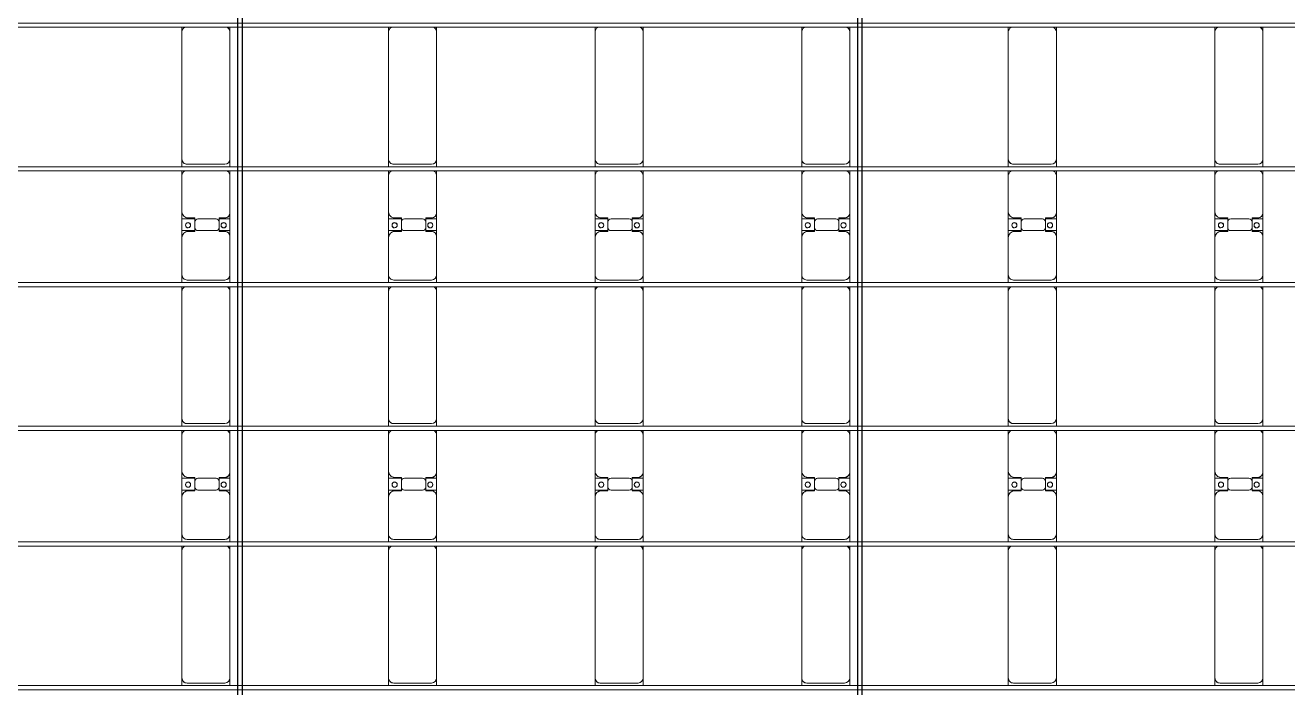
# Model space of a CAD drawing. Header units: millimetres. Extents: x -178706 to 107777, y -87310 to 933.
# Drawn here: x -60641 to -48419, y -64101 to -57691 of the extents above; entities that cross this region are included whole.
import ezdxf

# ---------------------------------------------------------------- set-up
doc = ezdxf.new("R2010")
doc.units = ezdxf.units.MM
doc.layers.add('A-GENM', color=13, linetype='Continuous', lineweight=9)
doc.layers.add('S-BEAM', color=12, linetype='Continuous', lineweight=9)

# ---------------------------------------------------------------- blocks, each defined once
blk = doc.blocks.new('Dai phao do pin - DẢI PHAO ĐỠ PIN-V56-BỐ TRÍ KHUNG KẾT CẤU BÈ PIN 04')
at = {"layer": 'A-GENM', "color": 7}
for p, q in [((11855, 242), (11930, 242)), ((11880, 192), (11880, -173)), ((13160, 242), (11930, 242)), ((13160, 242), (13205, 242)), ((13245, 242), (13320, 242)), ((13270, 192), (13270, -173)), ((13680, 242), (13320, 242)), ((13680, 242), (13862, 242)), ((13740, 118), (13740, 182)), ((13748, 242), (13930, 242)), ((13748, 118), (13748, 242)), ((13862, 242), (13862, 118)), ((13870, 182), (13870, 118)), ((14280, 242), (13930, 242)), ((14280, 242), (14325, 242)), ((14365, 242), (14440, 242)), ((14390, 192), (14390, -173)), ((15670, 242), (14440, 242)), ((15670, 242), (15715, 242)), ((15755, 242), (15830, 242)), ((15780, 192), (15780, -173)), ((16190, 242), (15830, 242)), ((16190, 242), (16372, 242)), ((16250, 118), (16250, 182)), ((16258, 242), (16440, 242)), ((16258, 118), (16258, 242)), ((16372, 242), (16372, 118)), ((16380, 182), (16380, 118)), ((16790, 242), (16440, 242)), ((16790, 242), (16835, 242)), ((16875, 242), (16950, 242)), ((16900, 192), (16900, -173)), ((18180, 242), (16950, 242)), ((18180, 242), (18225, 242)), ((13832, 118), (13740, 118)), ((13748, 88), (13748, -88)), ((13870, 118), (13778, 118)), ((13862, -88), (13862, 88)), ((16342, 118), (16250, 118)), ((16258, 88), (16258, -88)), ((16380, 118), (16288, 118)), ((16372, -88), (16372, 88)), ((13740, -173), (13740, -118)), ((13740, -118), (13832, -118)), ((13748, -223), (13748, -118)), ((13778, -118), (13870, -118)), ((13862, -118), (13862, -223)), ((13870, -118), (13870, -173)), ((16250, -173), (16250, -118)), ((16250, -118), (16342, -118)), ((16258, -223), (16258, -118)), ((16288, -118), (16380, -118)), ((16372, -118), (16372, -223)), ((16380, -118), (16380, -173)), ((11930, -223), (11855, -223)), ((11930, -223), (13160, -223)), ((13205, -223), (13160, -223)), ((13320, -223), (13245, -223)), ((13320, -223), (13690, -223)), ((13862, -223), (13690, -223)), ((13920, -223), (13748, -223)), ((13920, -223), (14280, -223)), ((14325, -223), (14280, -223)), ((14440, -223), (14365, -223)), ((14440, -223), (15670, -223)), ((15715, -223), (15670, -223)), ((15830, -223), (15755, -223)), ((15830, -223), (16200, -223)), ((16372, -223), (16200, -223)), ((16430, -223), (16258, -223)), ((16430, -223), (16790, -223)), ((16835, -223), (16790, -223)), ((16950, -223), (16875, -223)), ((16950, -223), (18180, -223)), ((18225, -223), (18180, -223))]:
    blk.add_line(p, q, dxfattribs=at)
for centre, radius, start, end in [((11930, 192), 50, 90, 180), ((11930, 192), 50, 105, 180), ((13160, 192), 50, 30, 90), ((13160, 192), 50, 30, 90), ((13320, 192), 50, 90, 180), ((13320, 192), 50, 135, 180), ((13680, 182), 60, 0, 90), ((13680, 182), 60, 0, 30), ((13799, 183), 25, 360, 180), ((13799, 183), 25, 180, 360), ((13801, 183), 25, 0, 180), ((13801, 183), 25, 180, 360), ((13930, 182), 60, 90, 180), ((13930, 182), 60, 150, 180), ((14280, 192), 50, 30, 90), ((14280, 192), 50, 30, 45), ((14440, 192), 50, 90, 180), ((14440, 192), 50, 105, 180), ((15670, 192), 50, 30, 90), ((15670, 192), 50, 30, 90), ((15830, 192), 50, 90, 180), ((15830, 192), 50, 135, 180), ((16190, 182), 60, 0, 90), ((16190, 182), 60, 0, 30), ((16309, 183), 25, 0, 180), ((16309, 183), 25, 180, 0), ((16311, 183), 25, 0, 180), ((16311, 183), 25, 180, 360), ((16440, 182), 60, 90, 180), ((16440, 182), 60, 150, 180), ((16790, 192), 50, 30, 90), ((16790, 192), 50, 30, 45), ((16950, 192), 50, 90, 180), ((16950, 192), 50, 105, 180), ((18180, 192), 50, 30, 90), ((18180, 192), 50, 30, 90), ((13778, 88), 30, 90, 180), ((13832, 88), 30, 360, 90), ((16288, 88), 30, 90, 180), ((16342, 88), 30, 360, 90), ((13778, -88), 30, 180, 270), ((13832, -88), 30, 270, 360), ((16288, -88), 30, 180, 270), ((16342, -88), 30, 270, 360), ((11930, -173), 50, 180, 270), ((11930, -173), 50, 180, 270), ((13160, -173), 50, 270, 330), ((13160, -173), 50, 285, 330), ((13320, -173), 50, 180, 270), ((13320, -173), 50, 180, 225), ((13690, -173), 50, 270, 360), ((13690, -173), 50, 315, 360), ((13799, -162), 25, 0, 180), ((13799, -162), 25, 180, 360), ((13801, -162), 25, 0, 180), ((13801, -162), 25, 180, 360), ((13920, -173), 50, 180, 270), ((13920, -173), 50, 180, 225), ((14280, -173), 50, 270, 330), ((14280, -173), 50, 315, 330), ((14440, -173), 50, 180, 270), ((14440, -173), 50, 180, 270), ((15670, -173), 50, 270, 330), ((15670, -173), 50, 285, 330), ((15830, -173), 50, 180, 270), ((15830, -173), 50, 180, 225), ((16200, -173), 50, 270, 360), ((16200, -173), 50, 315, 360), ((16309, -162), 25, 0, 180), ((16309, -162), 25, 180, 360), ((16311, -162), 25, 360, 180), ((16311, -162), 25, 180, 0), ((16430, -173), 50, 180, 270), ((16430, -173), 50, 180, 225), ((16790, -173), 50, 270, 330), ((16790, -173), 50, 315, 330), ((16950, -173), 50, 180, 270), ((16950, -173), 50, 180, 270), ((18180, -173), 50, 270, 330), ((18180, -173), 50, 285, 330)]:
    blk.add_arc(centre, radius, start, end, dxfattribs=at)
blk = doc.blocks.new('Dai phao do pin - DẢI PHAO ĐỠ PIN-V57-BỐ TRÍ KHUNG KẾT CẤU BÈ PIN 04')
at = {"layer": 'A-GENM', "color": 7}
for p, q in [((11855, 242), (11930, 242)), ((11880, 192), (11880, -173)), ((13160, 242), (11930, 242)), ((13160, 242), (13205, 242)), ((13245, 242), (13320, 242)), ((13270, 192), (13270, -173)), ((13680, 242), (13320, 242)), ((13680, 242), (13862, 242)), ((13740, 118), (13740, 182)), ((13748, 242), (13930, 242)), ((13748, 118), (13748, 242)), ((13862, 242), (13862, 118)), ((13870, 182), (13870, 118)), ((14280, 242), (13930, 242)), ((14280, 242), (14325, 242)), ((14365, 242), (14440, 242)), ((14390, 192), (14390, -173)), ((15670, 242), (14440, 242)), ((15670, 242), (15715, 242)), ((15755, 242), (15830, 242)), ((15780, 192), (15780, -173)), ((16190, 242), (15830, 242)), ((16190, 242), (16372, 242)), ((16250, 118), (16250, 182)), ((16258, 242), (16440, 242)), ((16258, 118), (16258, 242)), ((16372, 242), (16372, 118)), ((16380, 182), (16380, 118)), ((16790, 242), (16440, 242)), ((16790, 242), (16835, 242)), ((16875, 242), (16950, 242)), ((16900, 192), (16900, -173)), ((18180, 242), (16950, 242)), ((18180, 242), (18225, 242)), ((13832, 118), (13740, 118)), ((13748, 88), (13748, -88)), ((13870, 118), (13778, 118)), ((13862, -88), (13862, 88)), ((16342, 118), (16250, 118)), ((16258, 88), (16258, -88)), ((16380, 118), (16288, 118)), ((16372, -88), (16372, 88)), ((13740, -173), (13740, -118)), ((13740, -118), (13832, -118)), ((13748, -223), (13748, -118)), ((13778, -118), (13870, -118)), ((13862, -118), (13862, -223)), ((13870, -118), (13870, -173)), ((16250, -173), (16250, -118)), ((16250, -118), (16342, -118)), ((16258, -223), (16258, -118)), ((16288, -118), (16380, -118)), ((16372, -118), (16372, -223)), ((16380, -118), (16380, -173)), ((11930, -223), (11855, -223)), ((11930, -223), (13160, -223)), ((13205, -223), (13160, -223)), ((13320, -223), (13245, -223)), ((13320, -223), (13690, -223)), ((13862, -223), (13690, -223)), ((13920, -223), (13748, -223)), ((13920, -223), (14280, -223)), ((14325, -223), (14280, -223)), ((14440, -223), (14365, -223)), ((14440, -223), (15670, -223)), ((15715, -223), (15670, -223)), ((15830, -223), (15755, -223)), ((15830, -223), (16200, -223)), ((16372, -223), (16200, -223)), ((16430, -223), (16258, -223)), ((16430, -223), (16790, -223)), ((16835, -223), (16790, -223)), ((16950, -223), (16875, -223)), ((16950, -223), (18180, -223)), ((18225, -223), (18180, -223))]:
    blk.add_line(p, q, dxfattribs=at)
for centre, radius, start, end in [((11930, 192), 50, 90, 180), ((11930, 192), 50, 105, 180), ((13160, 192), 50, 30, 90), ((13160, 192), 50, 30, 90), ((13320, 192), 50, 90, 180), ((13320, 192), 50, 135, 180), ((13680, 182), 60, 0, 90), ((13680, 182), 60, 0, 30), ((13799, 183), 25, 360, 180), ((13799, 183), 25, 180, 360), ((13801, 183), 25, 0, 180), ((13801, 183), 25, 180, 360), ((13930, 182), 60, 90, 180), ((13930, 182), 60, 150, 180), ((14280, 192), 50, 30, 90), ((14280, 192), 50, 30, 45), ((14440, 192), 50, 90, 180), ((14440, 192), 50, 105, 180), ((15670, 192), 50, 30, 90), ((15670, 192), 50, 30, 90), ((15830, 192), 50, 90, 180), ((15830, 192), 50, 135, 180), ((16190, 182), 60, 0, 90), ((16190, 182), 60, 0, 30), ((16309, 183), 25, 0, 180), ((16309, 183), 25, 180, 0), ((16311, 183), 25, 0, 180), ((16311, 183), 25, 180, 360), ((16440, 182), 60, 90, 180), ((16440, 182), 60, 150, 180), ((16790, 192), 50, 30, 90), ((16790, 192), 50, 30, 45), ((16950, 192), 50, 90, 180), ((16950, 192), 50, 105, 180), ((18180, 192), 50, 30, 90), ((18180, 192), 50, 30, 90), ((13778, 88), 30, 90, 180), ((13832, 88), 30, 360, 90), ((16288, 88), 30, 90, 180), ((16342, 88), 30, 360, 90), ((13778, -88), 30, 180, 270), ((13832, -88), 30, 270, 360), ((16288, -88), 30, 180, 270), ((16342, -88), 30, 270, 360), ((11930, -173), 50, 180, 270), ((11930, -173), 50, 180, 270), ((13160, -173), 50, 270, 330), ((13160, -173), 50, 285, 330), ((13320, -173), 50, 180, 270), ((13320, -173), 50, 180, 225), ((13690, -173), 50, 270, 360), ((13690, -173), 50, 315, 360), ((13799, -162), 25, 0, 180), ((13799, -162), 25, 180, 360), ((13801, -162), 25, 0, 180), ((13801, -162), 25, 180, 360), ((13920, -173), 50, 180, 270), ((13920, -173), 50, 180, 225), ((14280, -173), 50, 270, 330), ((14280, -173), 50, 315, 330), ((14440, -173), 50, 180, 270), ((14440, -173), 50, 180, 270), ((15670, -173), 50, 270, 330), ((15670, -173), 50, 285, 330), ((15830, -173), 50, 180, 270), ((15830, -173), 50, 180, 225), ((16200, -173), 50, 270, 360), ((16200, -173), 50, 315, 360), ((16309, -162), 25, 0, 180), ((16309, -162), 25, 180, 360), ((16311, -162), 25, 360, 180), ((16311, -162), 25, 180, 0), ((16430, -173), 50, 180, 270), ((16430, -173), 50, 180, 225), ((16790, -173), 50, 270, 330), ((16790, -173), 50, 315, 330), ((16950, -173), 50, 180, 270), ((16950, -173), 50, 180, 270), ((18180, -173), 50, 270, 330), ((18180, -173), 50, 285, 330)]:
    blk.add_arc(centre, radius, start, end, dxfattribs=at)
blk = doc.blocks.new('Dai phao do pin - DẢI PHAO ĐỠ PIN-V58-BỐ TRÍ KHUNG KẾT CẤU BÈ PIN 04')
at = {"layer": 'A-GENM', "color": 7}
for p, q in [((11855, 242), (11930, 242)), ((11880, 192), (11880, -173)), ((13160, 242), (11930, 242)), ((13160, 242), (13205, 242)), ((13245, 242), (13320, 242)), ((13270, 192), (13270, -173)), ((13680, 242), (13320, 242)), ((13680, 242), (13862, 242)), ((13740, 118), (13740, 182)), ((13748, 242), (13930, 242)), ((13748, 118), (13748, 242)), ((13862, 242), (13862, 118)), ((13870, 182), (13870, 118)), ((14280, 242), (13930, 242)), ((14280, 242), (14325, 242)), ((14365, 242), (14440, 242)), ((14390, 192), (14390, -173)), ((15670, 242), (14440, 242)), ((15670, 242), (15715, 242)), ((15755, 242), (15830, 242)), ((15780, 192), (15780, -173)), ((16190, 242), (15830, 242)), ((16190, 242), (16372, 242)), ((16250, 118), (16250, 182)), ((16258, 242), (16440, 242)), ((16258, 118), (16258, 242)), ((16372, 242), (16372, 118)), ((16380, 182), (16380, 118)), ((16790, 242), (16440, 242)), ((16790, 242), (16835, 242)), ((16875, 242), (16950, 242)), ((16900, 192), (16900, -173)), ((18180, 242), (16950, 242)), ((18180, 242), (18225, 242)), ((13832, 118), (13740, 118)), ((13748, 88), (13748, -88)), ((13870, 118), (13778, 118)), ((13862, -88), (13862, 88)), ((16342, 118), (16250, 118)), ((16258, 88), (16258, -88)), ((16380, 118), (16288, 118)), ((16372, -88), (16372, 88)), ((13740, -173), (13740, -118)), ((13740, -118), (13832, -118)), ((13748, -223), (13748, -118)), ((13778, -118), (13870, -118)), ((13862, -118), (13862, -223)), ((13870, -118), (13870, -173)), ((16250, -173), (16250, -118)), ((16250, -118), (16342, -118)), ((16258, -223), (16258, -118)), ((16288, -118), (16380, -118)), ((16372, -118), (16372, -223)), ((16380, -118), (16380, -173)), ((11930, -223), (11855, -223)), ((11930, -223), (13160, -223)), ((13205, -223), (13160, -223)), ((13320, -223), (13245, -223)), ((13320, -223), (13690, -223)), ((13862, -223), (13690, -223)), ((13920, -223), (13748, -223)), ((13920, -223), (14280, -223)), ((14325, -223), (14280, -223)), ((14440, -223), (14365, -223)), ((14440, -223), (15670, -223)), ((15715, -223), (15670, -223)), ((15830, -223), (15755, -223)), ((15830, -223), (16200, -223)), ((16372, -223), (16200, -223)), ((16430, -223), (16258, -223)), ((16430, -223), (16790, -223)), ((16835, -223), (16790, -223)), ((16950, -223), (16875, -223)), ((16950, -223), (18180, -223)), ((18225, -223), (18180, -223))]:
    blk.add_line(p, q, dxfattribs=at)
for centre, radius, start, end in [((11930, 192), 50, 90, 180), ((11930, 192), 50, 105, 180), ((13160, 192), 50, 30, 90), ((13160, 192), 50, 30, 90), ((13320, 192), 50, 90, 180), ((13320, 192), 50, 135, 180), ((13680, 182), 60, 0, 90), ((13680, 182), 60, 0, 30), ((13799, 183), 25, 360, 180), ((13799, 183), 25, 180, 360), ((13801, 183), 25, 0, 180), ((13801, 183), 25, 180, 360), ((13930, 182), 60, 90, 180), ((13930, 182), 60, 150, 180), ((14280, 192), 50, 30, 90), ((14280, 192), 50, 30, 45), ((14440, 192), 50, 90, 180), ((14440, 192), 50, 105, 180), ((15670, 192), 50, 30, 90), ((15670, 192), 50, 30, 90), ((15830, 192), 50, 90, 180), ((15830, 192), 50, 135, 180), ((16190, 182), 60, 0, 90), ((16190, 182), 60, 0, 30), ((16309, 183), 25, 0, 180), ((16309, 183), 25, 180, 0), ((16311, 183), 25, 0, 180), ((16311, 183), 25, 180, 360), ((16440, 182), 60, 90, 180), ((16440, 182), 60, 150, 180), ((16790, 192), 50, 30, 90), ((16790, 192), 50, 30, 45), ((16950, 192), 50, 90, 180), ((16950, 192), 50, 105, 180), ((18180, 192), 50, 30, 90), ((18180, 192), 50, 30, 90), ((13778, 88), 30, 90, 180), ((13832, 88), 30, 360, 90), ((16288, 88), 30, 90, 180), ((16342, 88), 30, 360, 90), ((13778, -88), 30, 180, 270), ((13832, -88), 30, 270, 360), ((16288, -88), 30, 180, 270), ((16342, -88), 30, 270, 360), ((11930, -173), 50, 180, 270), ((11930, -173), 50, 180, 270), ((13160, -173), 50, 270, 330), ((13160, -173), 50, 285, 330), ((13320, -173), 50, 180, 270), ((13320, -173), 50, 180, 225), ((13690, -173), 50, 270, 360), ((13690, -173), 50, 315, 360), ((13799, -162), 25, 0, 180), ((13799, -162), 25, 180, 360), ((13801, -162), 25, 0, 180), ((13801, -162), 25, 180, 360), ((13920, -173), 50, 180, 270), ((13920, -173), 50, 180, 225), ((14280, -173), 50, 270, 330), ((14280, -173), 50, 315, 330), ((14440, -173), 50, 180, 270), ((14440, -173), 50, 180, 270), ((15670, -173), 50, 270, 330), ((15670, -173), 50, 285, 330), ((15830, -173), 50, 180, 270), ((15830, -173), 50, 180, 225), ((16200, -173), 50, 270, 360), ((16200, -173), 50, 315, 360), ((16309, -162), 25, 0, 180), ((16309, -162), 25, 180, 360), ((16311, -162), 25, 360, 180), ((16311, -162), 25, 180, 0), ((16430, -173), 50, 180, 270), ((16430, -173), 50, 180, 225), ((16790, -173), 50, 270, 330), ((16790, -173), 50, 315, 330), ((16950, -173), 50, 180, 270), ((16950, -173), 50, 180, 270), ((18180, -173), 50, 270, 330), ((18180, -173), 50, 285, 330)]:
    blk.add_arc(centre, radius, start, end, dxfattribs=at)
blk = doc.blocks.new('Dai phao do pin - DẢI PHAO ĐỠ PIN-V59-BỐ TRÍ KHUNG KẾT CẤU BÈ PIN 04')
at = {"layer": 'A-GENM', "color": 7}
for p, q in [((11855, 242), (11930, 242)), ((11880, 192), (11880, -173)), ((13160, 242), (11930, 242)), ((13160, 242), (13205, 242)), ((13245, 242), (13320, 242)), ((13270, 192), (13270, -173)), ((13680, 242), (13320, 242)), ((13680, 242), (13862, 242)), ((13740, 118), (13740, 182)), ((13748, 242), (13930, 242)), ((13748, 118), (13748, 242)), ((13862, 242), (13862, 118)), ((13870, 182), (13870, 118)), ((14280, 242), (13930, 242)), ((14280, 242), (14325, 242)), ((14365, 242), (14440, 242)), ((14390, 192), (14390, -173)), ((15670, 242), (14440, 242)), ((15670, 242), (15715, 242)), ((15755, 242), (15830, 242)), ((15780, 192), (15780, -173)), ((16190, 242), (15830, 242)), ((16190, 242), (16372, 242)), ((16250, 118), (16250, 182)), ((16258, 242), (16440, 242)), ((16258, 118), (16258, 242)), ((16372, 242), (16372, 118)), ((16380, 182), (16380, 118)), ((16790, 242), (16440, 242)), ((16790, 242), (16835, 242)), ((16875, 242), (16950, 242)), ((16900, 192), (16900, -173)), ((18180, 242), (16950, 242)), ((18180, 242), (18225, 242)), ((13832, 118), (13740, 118)), ((13748, 88), (13748, -88)), ((13870, 118), (13778, 118)), ((13862, -88), (13862, 88)), ((16342, 118), (16250, 118)), ((16258, 88), (16258, -88)), ((16380, 118), (16288, 118)), ((16372, -88), (16372, 88)), ((13740, -173), (13740, -118)), ((13740, -118), (13832, -118)), ((13748, -223), (13748, -118)), ((13778, -118), (13870, -118)), ((13862, -118), (13862, -223)), ((13870, -118), (13870, -173)), ((16250, -173), (16250, -118)), ((16250, -118), (16342, -118)), ((16258, -223), (16258, -118)), ((16288, -118), (16380, -118)), ((16372, -118), (16372, -223)), ((16380, -118), (16380, -173)), ((11930, -223), (11855, -223)), ((11930, -223), (13160, -223)), ((13205, -223), (13160, -223)), ((13320, -223), (13245, -223)), ((13320, -223), (13690, -223)), ((13862, -223), (13690, -223)), ((13920, -223), (13748, -223)), ((13920, -223), (14280, -223)), ((14325, -223), (14280, -223)), ((14440, -223), (14365, -223)), ((14440, -223), (15670, -223)), ((15715, -223), (15670, -223)), ((15830, -223), (15755, -223)), ((15830, -223), (16200, -223)), ((16372, -223), (16200, -223)), ((16430, -223), (16258, -223)), ((16430, -223), (16790, -223)), ((16835, -223), (16790, -223)), ((16950, -223), (16875, -223)), ((16950, -223), (18180, -223)), ((18225, -223), (18180, -223))]:
    blk.add_line(p, q, dxfattribs=at)
for centre, radius, start, end in [((11930, 192), 50, 90, 180), ((11930, 192), 50, 105, 180), ((13160, 192), 50, 30, 90), ((13160, 192), 50, 30, 90), ((13320, 192), 50, 90, 180), ((13320, 192), 50, 135, 180), ((13680, 182), 60, 0, 90), ((13680, 182), 60, 0, 30), ((13799, 183), 25, 360, 180), ((13799, 183), 25, 180, 360), ((13801, 183), 25, 0, 180), ((13801, 183), 25, 180, 360), ((13930, 182), 60, 90, 180), ((13930, 182), 60, 150, 180), ((14280, 192), 50, 30, 90), ((14280, 192), 50, 30, 45), ((14440, 192), 50, 90, 180), ((14440, 192), 50, 105, 180), ((15670, 192), 50, 30, 90), ((15670, 192), 50, 30, 90), ((15830, 192), 50, 90, 180), ((15830, 192), 50, 135, 180), ((16190, 182), 60, 0, 90), ((16190, 182), 60, 0, 30), ((16309, 183), 25, 0, 180), ((16309, 183), 25, 180, 0), ((16311, 183), 25, 0, 180), ((16311, 183), 25, 180, 360), ((16440, 182), 60, 90, 180), ((16440, 182), 60, 150, 180), ((16790, 192), 50, 30, 90), ((16790, 192), 50, 30, 45), ((16950, 192), 50, 90, 180), ((16950, 192), 50, 105, 180), ((18180, 192), 50, 30, 90), ((18180, 192), 50, 30, 90), ((13778, 88), 30, 90, 180), ((13832, 88), 30, 360, 90), ((16288, 88), 30, 90, 180), ((16342, 88), 30, 360, 90), ((13778, -88), 30, 180, 270), ((13832, -88), 30, 270, 360), ((16288, -88), 30, 180, 270), ((16342, -88), 30, 270, 360), ((11930, -173), 50, 180, 270), ((11930, -173), 50, 180, 270), ((13160, -173), 50, 270, 330), ((13160, -173), 50, 285, 330), ((13320, -173), 50, 180, 270), ((13320, -173), 50, 180, 225), ((13690, -173), 50, 270, 360), ((13690, -173), 50, 315, 360), ((13799, -162), 25, 0, 180), ((13799, -162), 25, 180, 360), ((13801, -162), 25, 0, 180), ((13801, -162), 25, 180, 360), ((13920, -173), 50, 180, 270), ((13920, -173), 50, 180, 225), ((14280, -173), 50, 270, 330), ((14280, -173), 50, 315, 330), ((14440, -173), 50, 180, 270), ((14440, -173), 50, 180, 270), ((15670, -173), 50, 270, 330), ((15670, -173), 50, 285, 330), ((15830, -173), 50, 180, 270), ((15830, -173), 50, 180, 225), ((16200, -173), 50, 270, 360), ((16200, -173), 50, 315, 360), ((16309, -162), 25, 0, 180), ((16309, -162), 25, 180, 360), ((16311, -162), 25, 360, 180), ((16311, -162), 25, 180, 0), ((16430, -173), 50, 180, 270), ((16430, -173), 50, 180, 225), ((16790, -173), 50, 270, 330), ((16790, -173), 50, 315, 330), ((16950, -173), 50, 180, 270), ((16950, -173), 50, 180, 270), ((18180, -173), 50, 270, 330), ((18180, -173), 50, 285, 330)]:
    blk.add_arc(centre, radius, start, end, dxfattribs=at)
blk = doc.blocks.new('Dầm C52 - Dầm C52-22346-BỐ TRÍ KHUNG KẾT CẤU BÈ PIN 04')
at = {"layer": 'S-BEAM', "color": 1}
for p, q in [((-87623, 20), (87623, 20)), ((87623, -20), (-87623, -20))]:
    blk.add_line(p, q, dxfattribs=at)
blk = doc.blocks.new('Dầm C52 - Hộp 40x60-15956-BỐ TRÍ KHUNG KẾT CẤU BÈ PIN 04')
at = {"layer": 'S-BEAM', "color": 3, "lineweight": 25}
for p, q in [((-37158, 20), (37158, 20)), ((37158, -20), (-37158, -20))]:
    blk.add_line(p, q, dxfattribs=at)
blk = doc.blocks.new('Dầm C52 - Hộp 40x60-15957-BỐ TRÍ KHUNG KẾT CẤU BÈ PIN 04')
at = {"layer": 'S-BEAM', "color": 3, "lineweight": 25}
for p, q in [((-37160, 20), (37160, 20)), ((37160, -20), (-37160, -20))]:
    blk.add_line(p, q, dxfattribs=at)
blk = doc.blocks.new('Dai phao do pin - DẢI PHAO ĐỠ PIN-V66-BỐ TRÍ KHUNG KẾT CẤU BÈ PIN 04')
at = {"layer": 'A-GENM', "color": 7}
for p, q in [((11855, 242), (11930, 242)), ((11880, 192), (11880, -173)), ((13160, 242), (11930, 242)), ((13160, 242), (13205, 242)), ((13245, 242), (13320, 242)), ((13270, 192), (13270, -173)), ((13680, 242), (13320, 242)), ((13680, 242), (13862, 242)), ((13740, 118), (13740, 182)), ((13748, 242), (13930, 242)), ((13748, 118), (13748, 242)), ((13862, 242), (13862, 118)), ((13870, 182), (13870, 118)), ((14280, 242), (13930, 242)), ((14280, 242), (14325, 242)), ((14365, 242), (14440, 242)), ((14390, 192), (14390, -173)), ((15670, 242), (14440, 242)), ((15670, 242), (15715, 242)), ((15755, 242), (15830, 242)), ((15780, 192), (15780, -173)), ((16190, 242), (15830, 242)), ((16190, 242), (16372, 242)), ((16250, 118), (16250, 182)), ((16258, 242), (16440, 242)), ((16258, 118), (16258, 242)), ((16372, 242), (16372, 118)), ((16380, 182), (16380, 118)), ((16790, 242), (16440, 242)), ((16790, 242), (16835, 242)), ((16875, 242), (16950, 242)), ((16900, 192), (16900, -173)), ((18180, 242), (16950, 242)), ((18180, 242), (18225, 242)), ((13832, 118), (13740, 118)), ((13748, 88), (13748, -88)), ((13870, 118), (13778, 118)), ((13862, -88), (13862, 88)), ((16342, 118), (16250, 118)), ((16258, 88), (16258, -88)), ((16380, 118), (16288, 118)), ((16372, -88), (16372, 88)), ((13740, -173), (13740, -118)), ((13740, -118), (13832, -118)), ((13748, -223), (13748, -118)), ((13778, -118), (13870, -118)), ((13862, -118), (13862, -223)), ((13870, -118), (13870, -173)), ((16250, -173), (16250, -118)), ((16250, -118), (16342, -118)), ((16258, -223), (16258, -118)), ((16288, -118), (16380, -118)), ((16372, -118), (16372, -223)), ((16380, -118), (16380, -173)), ((11930, -223), (11855, -223)), ((11930, -223), (13160, -223)), ((13205, -223), (13160, -223)), ((13320, -223), (13245, -223)), ((13320, -223), (13690, -223)), ((13862, -223), (13690, -223)), ((13920, -223), (13748, -223)), ((13920, -223), (14280, -223)), ((14325, -223), (14280, -223)), ((14440, -223), (14365, -223)), ((14440, -223), (15670, -223)), ((15715, -223), (15670, -223)), ((15830, -223), (15755, -223)), ((15830, -223), (16200, -223)), ((16372, -223), (16200, -223)), ((16430, -223), (16258, -223)), ((16430, -223), (16790, -223)), ((16835, -223), (16790, -223)), ((16950, -223), (16875, -223)), ((16950, -223), (18180, -223)), ((18225, -223), (18180, -223))]:
    blk.add_line(p, q, dxfattribs=at)
for centre, radius, start, end in [((11930, 192), 50, 90, 180), ((11930, 192), 50, 105, 180), ((13160, 192), 50, 30, 90), ((13160, 192), 50, 30, 90), ((13320, 192), 50, 90, 180), ((13320, 192), 50, 135, 180), ((13680, 182), 60, 0, 90), ((13680, 182), 60, 0, 30), ((13799, 183), 25, 360, 180), ((13799, 183), 25, 180, 360), ((13801, 183), 25, 0, 180), ((13801, 183), 25, 180, 360), ((13930, 182), 60, 90, 180), ((13930, 182), 60, 150, 180), ((14280, 192), 50, 30, 90), ((14280, 192), 50, 30, 45), ((14440, 192), 50, 90, 180), ((14440, 192), 50, 105, 180), ((15670, 192), 50, 30, 90), ((15670, 192), 50, 30, 90), ((15830, 192), 50, 90, 180), ((15830, 192), 50, 135, 180), ((16190, 182), 60, 0, 90), ((16190, 182), 60, 0, 30), ((16309, 183), 25, 0, 180), ((16309, 183), 25, 180, 0), ((16311, 183), 25, 0, 180), ((16311, 183), 25, 180, 360), ((16440, 182), 60, 90, 180), ((16440, 182), 60, 150, 180), ((16790, 192), 50, 30, 90), ((16790, 192), 50, 30, 45), ((16950, 192), 50, 90, 180), ((16950, 192), 50, 105, 180), ((18180, 192), 50, 30, 90), ((18180, 192), 50, 30, 90), ((13778, 88), 30, 90, 180), ((13832, 88), 30, 360, 90), ((16288, 88), 30, 90, 180), ((16342, 88), 30, 360, 90), ((13778, -88), 30, 180, 270), ((13832, -88), 30, 270, 360), ((16288, -88), 30, 180, 270), ((16342, -88), 30, 270, 360), ((11930, -173), 50, 180, 270), ((11930, -173), 50, 180, 270), ((13160, -173), 50, 270, 330), ((13160, -173), 50, 285, 330), ((13320, -173), 50, 180, 270), ((13320, -173), 50, 180, 225), ((13690, -173), 50, 270, 360), ((13690, -173), 50, 315, 360), ((13799, -162), 25, 0, 180), ((13799, -162), 25, 180, 360), ((13801, -162), 25, 0, 180), ((13801, -162), 25, 180, 360), ((13920, -173), 50, 180, 270), ((13920, -173), 50, 180, 225), ((14280, -173), 50, 270, 330), ((14280, -173), 50, 315, 330), ((14440, -173), 50, 180, 270), ((14440, -173), 50, 180, 270), ((15670, -173), 50, 270, 330), ((15670, -173), 50, 285, 330), ((15830, -173), 50, 180, 270), ((15830, -173), 50, 180, 225), ((16200, -173), 50, 270, 360), ((16200, -173), 50, 315, 360), ((16309, -162), 25, 0, 180), ((16309, -162), 25, 180, 360), ((16311, -162), 25, 360, 180), ((16311, -162), 25, 180, 0), ((16430, -173), 50, 180, 270), ((16430, -173), 50, 180, 225), ((16790, -173), 50, 270, 330), ((16790, -173), 50, 315, 330), ((16950, -173), 50, 180, 270), ((16950, -173), 50, 180, 270), ((18180, -173), 50, 270, 330), ((18180, -173), 50, 285, 330)]:
    blk.add_arc(centre, radius, start, end, dxfattribs=at)
blk = doc.blocks.new('Dai phao do pin - DẢI PHAO ĐỠ PIN-V67-BỐ TRÍ KHUNG KẾT CẤU BÈ PIN 04')
at = {"layer": 'A-GENM', "color": 7}
for p, q in [((11855, 242), (11930, 242)), ((11880, 192), (11880, -173)), ((13160, 242), (11930, 242)), ((13160, 242), (13205, 242)), ((13245, 242), (13320, 242)), ((13270, 192), (13270, -173)), ((13680, 242), (13320, 242)), ((13680, 242), (13862, 242)), ((13740, 118), (13740, 182)), ((13748, 242), (13930, 242)), ((13748, 118), (13748, 242)), ((13862, 242), (13862, 118)), ((13870, 182), (13870, 118)), ((14280, 242), (13930, 242)), ((14280, 242), (14325, 242)), ((14365, 242), (14440, 242)), ((14390, 192), (14390, -173)), ((15670, 242), (14440, 242)), ((15670, 242), (15715, 242)), ((15755, 242), (15830, 242)), ((15780, 192), (15780, -173)), ((16190, 242), (15830, 242)), ((16190, 242), (16372, 242)), ((16250, 118), (16250, 182)), ((16258, 242), (16440, 242)), ((16258, 118), (16258, 242)), ((16372, 242), (16372, 118)), ((16380, 182), (16380, 118)), ((16790, 242), (16440, 242)), ((16790, 242), (16835, 242)), ((16875, 242), (16950, 242)), ((16900, 192), (16900, -173)), ((18180, 242), (16950, 242)), ((18180, 242), (18225, 242)), ((13832, 118), (13740, 118)), ((13748, 88), (13748, -88)), ((13870, 118), (13778, 118)), ((13862, -88), (13862, 88)), ((16342, 118), (16250, 118)), ((16258, 88), (16258, -88)), ((16380, 118), (16288, 118)), ((16372, -88), (16372, 88)), ((13740, -173), (13740, -118)), ((13740, -118), (13832, -118)), ((13748, -223), (13748, -118)), ((13778, -118), (13870, -118)), ((13862, -118), (13862, -223)), ((13870, -118), (13870, -173)), ((16250, -173), (16250, -118)), ((16250, -118), (16342, -118)), ((16258, -223), (16258, -118)), ((16288, -118), (16380, -118)), ((16372, -118), (16372, -223)), ((16380, -118), (16380, -173)), ((11930, -223), (11855, -223)), ((11930, -223), (13160, -223)), ((13205, -223), (13160, -223)), ((13320, -223), (13245, -223)), ((13320, -223), (13690, -223)), ((13862, -223), (13690, -223)), ((13920, -223), (13748, -223)), ((13920, -223), (14280, -223)), ((14325, -223), (14280, -223)), ((14440, -223), (14365, -223)), ((14440, -223), (15670, -223)), ((15715, -223), (15670, -223)), ((15830, -223), (15755, -223)), ((15830, -223), (16200, -223)), ((16372, -223), (16200, -223)), ((16430, -223), (16258, -223)), ((16430, -223), (16790, -223)), ((16835, -223), (16790, -223)), ((16950, -223), (16875, -223)), ((16950, -223), (18180, -223)), ((18225, -223), (18180, -223))]:
    blk.add_line(p, q, dxfattribs=at)
for centre, radius, start, end in [((11930, 192), 50, 90, 180), ((11930, 192), 50, 105, 180), ((13160, 192), 50, 30, 90), ((13160, 192), 50, 30, 90), ((13320, 192), 50, 90, 180), ((13320, 192), 50, 135, 180), ((13680, 182), 60, 0, 90), ((13680, 182), 60, 0, 30), ((13799, 183), 25, 360, 180), ((13799, 183), 25, 180, 360), ((13801, 183), 25, 0, 180), ((13801, 183), 25, 180, 360), ((13930, 182), 60, 90, 180), ((13930, 182), 60, 150, 180), ((14280, 192), 50, 30, 90), ((14280, 192), 50, 30, 45), ((14440, 192), 50, 90, 180), ((14440, 192), 50, 105, 180), ((15670, 192), 50, 30, 90), ((15670, 192), 50, 30, 90), ((15830, 192), 50, 90, 180), ((15830, 192), 50, 135, 180), ((16190, 182), 60, 0, 90), ((16190, 182), 60, 0, 30), ((16309, 183), 25, 0, 180), ((16309, 183), 25, 180, 0), ((16311, 183), 25, 0, 180), ((16311, 183), 25, 180, 360), ((16440, 182), 60, 90, 180), ((16440, 182), 60, 150, 180), ((16790, 192), 50, 30, 90), ((16790, 192), 50, 30, 45), ((16950, 192), 50, 90, 180), ((16950, 192), 50, 105, 180), ((18180, 192), 50, 30, 90), ((18180, 192), 50, 30, 90), ((13778, 88), 30, 90, 180), ((13832, 88), 30, 360, 90), ((16288, 88), 30, 90, 180), ((16342, 88), 30, 360, 90), ((13778, -88), 30, 180, 270), ((13832, -88), 30, 270, 360), ((16288, -88), 30, 180, 270), ((16342, -88), 30, 270, 360), ((11930, -173), 50, 180, 270), ((11930, -173), 50, 180, 270), ((13160, -173), 50, 270, 330), ((13160, -173), 50, 285, 330), ((13320, -173), 50, 180, 270), ((13320, -173), 50, 180, 225), ((13690, -173), 50, 270, 360), ((13690, -173), 50, 315, 360), ((13799, -162), 25, 0, 180), ((13799, -162), 25, 180, 360), ((13801, -162), 25, 0, 180), ((13801, -162), 25, 180, 360), ((13920, -173), 50, 180, 270), ((13920, -173), 50, 180, 225), ((14280, -173), 50, 270, 330), ((14280, -173), 50, 315, 330), ((14440, -173), 50, 180, 270), ((14440, -173), 50, 180, 270), ((15670, -173), 50, 270, 330), ((15670, -173), 50, 285, 330), ((15830, -173), 50, 180, 270), ((15830, -173), 50, 180, 225), ((16200, -173), 50, 270, 360), ((16200, -173), 50, 315, 360), ((16309, -162), 25, 0, 180), ((16309, -162), 25, 180, 360), ((16311, -162), 25, 360, 180), ((16311, -162), 25, 180, 0), ((16430, -173), 50, 180, 270), ((16430, -173), 50, 180, 225), ((16790, -173), 50, 270, 330), ((16790, -173), 50, 315, 330), ((16950, -173), 50, 180, 270), ((16950, -173), 50, 180, 270), ((18180, -173), 50, 270, 330), ((18180, -173), 50, 285, 330)]:
    blk.add_arc(centre, radius, start, end, dxfattribs=at)
blk = doc.blocks.new('HOBANMONG_BEPIN 4_rvt-1-BỐ TRÍ KHUNG KẾT CẤU BÈ PIN 04')
at = {"layer": 'A-GENM', "color": 3, "lineweight": 25, "rotation": 90.00010434022407}
for name, p in [('Dai phao do pin - DẢI PHAO ĐỠ PIN-V56-BỐ TRÍ KHUNG KẾT CẤU BÈ PIN 04', (-58882, -75936)), ('Dai phao do pin - DẢI PHAO ĐỠ PIN-V57-BỐ TRÍ KHUNG KẾT CẤU BÈ PIN 04', (-56882, -75936)), ('Dai phao do pin - DẢI PHAO ĐỠ PIN-V58-BỐ TRÍ KHUNG KẾT CẤU BÈ PIN 04', (-54882, -75936)), ('Dai phao do pin - DẢI PHAO ĐỠ PIN-V59-BỐ TRÍ KHUNG KẾT CẤU BÈ PIN 04', (-52882, -75936)), ('Dai phao do pin - DẢI PHAO ĐỠ PIN-V66-BỐ TRÍ KHUNG KẾT CẤU BÈ PIN 04', (-50882, -75936)), ('Dai phao do pin - DẢI PHAO ĐỠ PIN-V67-BỐ TRÍ KHUNG KẾT CẤU BÈ PIN 04', (-48882, -75936))]:
    blk.add_blockref(name, p, dxfattribs=at)
at = {"layer": 'S-BEAM', "color": 3, "lineweight": 25}
for name, p, rotation in [('Dầm C52 - Hộp 40x60-15957-BỐ TRÍ KHUNG KẾT CẤU BÈ PIN 04', (-58562, -42627), 90.00010434022374), ('Dầm C52 - Hộp 40x60-15956-BỐ TRÍ KHUNG KẾT CẤU BÈ PIN 04', (-52562, -42629), 90.00010434022374), ('Dầm C52 - Dầm C52-22346-BỐ TRÍ KHUNG KẾT CẤU BÈ PIN 04', (-83847, -57691), 180.0001043386848), ('Dầm C52 - Dầm C52-22346-BỐ TRÍ KHUNG KẾT CẤU BÈ PIN 04', (-83843, -59081), 180.0001043386848), ('Dầm C52 - Dầm C52-22346-BỐ TRÍ KHUNG KẾT CẤU BÈ PIN 04', (-83840, -60201), 180.0001043386848), ('Dầm C52 - Dầm C52-22346-BỐ TRÍ KHUNG KẾT CẤU BÈ PIN 04', (-83836, -61591), 180.0001043386848), ('Dầm C52 - Dầm C52-22346-BỐ TRÍ KHUNG KẾT CẤU BÈ PIN 04', (-83833, -62711), 180.0001043386848), ('Dầm C52 - Dầm C52-22346-BỐ TRÍ KHUNG KẾT CẤU BÈ PIN 04', (-83829, -64101), 180.0001043386848)]:
    blk.add_blockref(name, p, dxfattribs=dict(at, rotation=rotation))

msp = doc.modelspace()

# ---------------------------------------------------------------- block references
at = {"lineweight": 5}
msp.add_blockref('HOBANMONG_BEPIN 4_rvt-1-BỐ TRÍ KHUNG KẾT CẤU BÈ PIN 04', (0, 0), dxfattribs=at)

doc.saveas('drawing.dxf')
